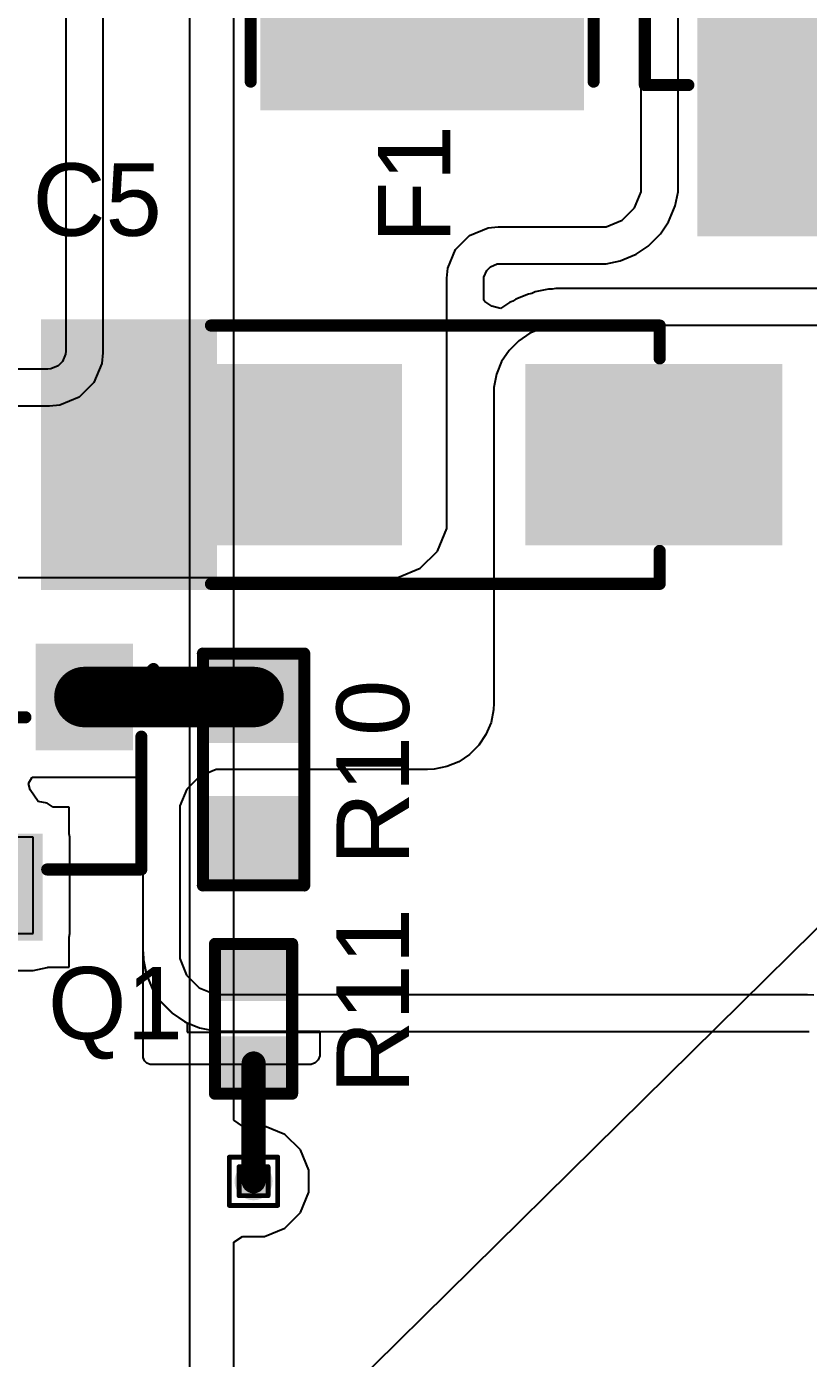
# Model space of a CAD drawing. Header units: inches. Extents: x -18 to 5357, y -8 to 5291.
# Drawn here: x 7.96 to 16.19, y 19.01 to 33.01 of the extents above; entities that cross this region are included whole.
import ezdxf

# ---------------------------------------------------------------- set-up
doc = ezdxf.new("R2010")
doc.units = ezdxf.units.IN
for name, color, linetype in [('Bottom Layer', 5, 'Continuous'), ('Drill Drawing', 1, 'Continuous'), ('Ground', 16, 'Continuous'), ('Power', 76, 'Continuous'), ('Top Layer', 1, 'Continuous'), ('Top Overlay', 2, 'Continuous'), ('Top Paste', 8, 'Continuous'), ('Top Solder', 216, 'Continuous'), ('Via Holes', 16, 'Continuous')]:
    doc.layers.add(name, color=color, linetype=linetype)
doc.styles.add('Arial', font='', dxfattribs={"height": 0.2})
doc.styles.get('Arial').set_extended_font_data('Arial')

# ---------------------------------------------------------------- blocks, each defined once
blk = doc.blocks.new('SMB__10')
at = {"layer": 'Top Layer'}
for points in [[(-3.7, -1.2), (-3.7, 1.2), (-0.9, 1.2), (-0.9, -1.2)], [(0.9, -1.2), (0.9, 1.2), (3.7, 1.2), (3.7, -1.2)]]:
    blk.add_hatch(color=1, dxfattribs=at).paths.add_polyline_path(points)
at = {"layer": 'Top Overlay'}
for points in [[(2.593, 1.245), (4.828, 1.245), (4.828, 1.905), (2.593, 1.905)], [(3.734, -1.65), (4.826, -1.65), (4.826, 1.347), (3.734, 1.347)], [(2.591, -1.906), (4.826, -1.906), (4.826, -1.246), (2.591, -1.246)]]:
    blk.add_hatch(color=2, dxfattribs=at).paths.add_polyline_path(points)
at = {"layer": 'Top Paste'}
for points in [[(-3.7, -1.2), (-3.7, 1.2), (-0.9, 1.2), (-0.9, -1.2)], [(0.9, -1.2), (0.9, 1.2), (3.7, 1.2), (3.7, -1.2)]]:
    blk.add_hatch(color=8, dxfattribs=at).paths.add_polyline_path(points)
at = {"layer": 'Top Solder'}
for points in [[(-3.802, -1.302), (-3.802, 1.302), (-0.798, 1.302), (-0.798, -1.302)], [(0.798, -1.302), (0.798, 1.302), (3.802, 1.302), (3.802, -1.302)]]:
    blk.add_hatch(color=216, dxfattribs=at).paths.add_polyline_path(points)
at = {"layer": 'Top Overlay'}
for points in [[(-2.21, 1.854, 0.127, 0.127, 0), (2.591, 1.854, 0.127, 0.127, 0)], [(-2.21, 1.854, 0.127, 0.127, 0), (-2.21, 1.397, 0.127, 0.127, 0)], [(-2.21, -1.397, 0.127, 0.127, 0), (-2.21, -1.854, 0.127, 0.127, 0)], [(-2.21, -1.854, 0.127, 0.127, 0), (2.591, -1.854, 0.127, 0.127, 0)]]:
    blk.add_lwpolyline(points, format="xyseb", dxfattribs=at)
for points in [[(-2.242, 1.854, 0.0635, 0.0635, 1), (-2.178, 1.854, 0.0635, 0.0635, 1)], [(-2.242, 1.854, 0.0635, 0.0635, 1), (-2.178, 1.854, 0.0635, 0.0635, 1)], [(2.559, 1.854, 0.0635, 0.0635, 1), (2.623, 1.854, 0.0635, 0.0635, 1)], [(-2.242, 1.397, 0.0635, 0.0635, 1), (-2.178, 1.397, 0.0635, 0.0635, 1)], [(-2.242, -1.397, 0.0635, 0.0635, 1), (-2.178, -1.397, 0.0635, 0.0635, 1)], [(-2.242, -1.854, 0.0635, 0.0635, 1), (-2.178, -1.854, 0.0635, 0.0635, 1)], [(-2.242, -1.854, 0.0635, 0.0635, 1), (-2.178, -1.854, 0.0635, 0.0635, 1)], [(2.559, -1.854, 0.0635, 0.0635, 1), (2.623, -1.854, 0.0635, 0.0635, 1)]]:
    blk.add_lwpolyline(points, format="xyseb", close=True, dxfattribs=at)
blk = doc.blocks.new('14_VSON__4_3__21')
at = {"layer": 'Top Solder'}
blk.add_line((-0.868, -2.278), (-5350.816, -5279.07), dxfattribs=at)
blk = doc.blocks.new('R___0402_63')
at = {"layer": 'Top Layer'}
for points in [[(-0.699, -0.318), (-0.699, 0.318), (-0.241, 0.318), (-0.241, -0.318)], [(0.241, -0.318), (0.241, 0.318), (0.699, 0.318), (0.699, -0.318)]]:
    blk.add_hatch(color=1, dxfattribs=at).paths.add_polyline_path(points)
at = {"layer": 'Top Paste'}
for points in [[(-0.699, -0.318), (-0.699, 0.318), (-0.241, 0.318), (-0.241, -0.318)], [(0.241, -0.318), (0.241, 0.318), (0.699, 0.318), (0.699, -0.318)]]:
    blk.add_hatch(color=8, dxfattribs=at).paths.add_polyline_path(points)
at = {"layer": 'Top Solder'}
for points in [[(-0.754, -0.373), (-0.754, 0.373), (-0.186, 0.373), (-0.186, -0.373)], [(0.186, -0.373), (0.186, 0.373), (0.754, 0.373), (0.754, -0.373)]]:
    blk.add_hatch(color=216, dxfattribs=at).paths.add_polyline_path(points)
at = {"layer": 'Top Overlay'}
for points in [[(-0.787, 0.406, 0.127, 0.127, 0), (0.787, 0.406, 0.127, 0.127, 0)], [(-0.787, 0.406, 0.127, 0.127, 0), (-0.787, -0.406, 0.127, 0.127, 0)], [(0.787, 0.406, 0.127, 0.127, 0), (0.787, -0.406, 0.127, 0.127, 0)], [(-0.787, -0.406, 0.127, 0.127, 0), (0.787, -0.406, 0.127, 0.127, 0)], [(-0.813, -0.432, 0.00323, 0.00323, 0), (0.813, -0.432, 0.00323, 0.00323, 0)]]:
    blk.add_lwpolyline(points, format="xyseb", dxfattribs=at)
for points in [[(-0.819, 0.406, 0.0635, 0.0635, 1), (-0.756, 0.406, 0.0635, 0.0635, 1)], [(-0.819, 0.406, 0.0635, 0.0635, 1), (-0.756, 0.406, 0.0635, 0.0635, 1)], [(0.756, 0.406, 0.0635, 0.0635, 1), (0.819, 0.406, 0.0635, 0.0635, 1)], [(0.756, 0.406, 0.0635, 0.0635, 1), (0.819, 0.406, 0.0635, 0.0635, 1)], [(-0.819, -0.406, 0.0635, 0.0635, 1), (-0.756, -0.406, 0.0635, 0.0635, 1)], [(-0.819, -0.406, 0.0635, 0.0635, 1), (-0.756, -0.406, 0.0635, 0.0635, 1)], [(0.756, -0.406, 0.0635, 0.0635, 1), (0.819, -0.406, 0.0635, 0.0635, 1)], [(0.756, -0.406, 0.0635, 0.0635, 1), (0.819, -0.406, 0.0635, 0.0635, 1)], [(-0.814, -0.432, 0.00161, 0.00161, 1), (-0.812, -0.432, 0.00161, 0.00161, 1)], [(0.812, -0.432, 0.00161, 0.00161, 1), (0.814, -0.432, 0.00161, 0.00161, 1)]]:
    blk.add_lwpolyline(points, format="xyseb", close=True, dxfattribs=at)
blk = doc.blocks.new('R___0603_64')
at = {"layer": 'Top Layer'}
for points in [[(-0.381, 0.445), (-0.381, -0.445), (-1.143, -0.445), (-1.143, 0.445)], [(1.143, 0.445), (1.143, -0.445), (0.381, -0.445), (0.381, 0.445)]]:
    blk.add_hatch(color=1, dxfattribs=at).paths.add_polyline_path(points)
at = {"layer": 'Top Paste'}
for points in [[(-0.381, 0.445), (-0.381, -0.445), (-1.143, -0.445), (-1.143, 0.445)], [(1.143, 0.445), (1.143, -0.445), (0.381, -0.445), (0.381, 0.445)]]:
    blk.add_hatch(color=8, dxfattribs=at).paths.add_polyline_path(points)
at = {"layer": 'Top Solder'}
for points in [[(-0.279, 0.546), (-0.279, -0.546), (-1.245, -0.546), (-1.245, 0.546)], [(1.245, 0.546), (1.245, -0.546), (0.279, -0.546), (0.279, 0.546)]]:
    blk.add_hatch(color=216, dxfattribs=at).paths.add_polyline_path(points)
at = {"layer": 'Top Overlay'}
for points in [[(-1.219, 0.533, 0.127, 0.127, 0), (1.219, 0.533, 0.127, 0.127, 0)], [(-1.219, 0.533, 0.127, 0.127, 0), (-1.219, -0.533, 0.127, 0.127, 0)], [(1.219, 0.533, 0.127, 0.127, 0), (1.219, -0.533, 0.127, 0.127, 0)], [(1.219, -0.533, 0.127, 0.127, 0), (-1.219, -0.533, 0.127, 0.127, 0)]]:
    blk.add_lwpolyline(points, format="xyseb", dxfattribs=at)
for points in [[(-1.251, 0.533, 0.0635, 0.0635, 1), (-1.187, 0.533, 0.0635, 0.0635, 1)], [(-1.251, 0.533, 0.0635, 0.0635, 1), (-1.187, 0.533, 0.0635, 0.0635, 1)], [(1.187, 0.533, 0.0635, 0.0635, 1), (1.251, 0.533, 0.0635, 0.0635, 1)], [(1.187, 0.533, 0.0635, 0.0635, 1), (1.251, 0.533, 0.0635, 0.0635, 1)], [(-1.251, -0.533, 0.0635, 0.0635, 1), (-1.187, -0.533, 0.0635, 0.0635, 1)], [(-1.251, -0.533, 0.0635, 0.0635, 1), (-1.187, -0.533, 0.0635, 0.0635, 1)], [(1.187, -0.533, 0.0635, 0.0635, 1), (1.251, -0.533, 0.0635, 0.0635, 1)], [(1.187, -0.533, 0.0635, 0.0635, 1), (1.251, -0.533, 0.0635, 0.0635, 1)]]:
    blk.add_lwpolyline(points, format="xyseb", close=True, dxfattribs=at)
blk = doc.blocks.new('SOT_23_72')
at = {"layer": 'Top Layer'}
for points in [[(-0.41, 1.46), (0.41, 1.46), (0.41, 0.54), (-0.41, 0.54)], [(-1.36, -0.54), (-0.54, -0.54), (-0.54, -1.46), (-1.36, -1.46)], [(0.54, -0.54), (1.36, -0.54), (1.36, -1.46), (0.54, -1.46)]]:
    blk.add_hatch(color=1, dxfattribs=at).paths.add_polyline_path(points)
at = {"layer": 'Top Paste'}
for points in [[(-0.41, 1.46), (0.41, 1.46), (0.41, 0.54), (-0.41, 0.54)], [(-1.36, -0.54), (-0.54, -0.54), (-0.54, -1.46), (-1.36, -1.46)], [(0.54, -0.54), (1.36, -0.54), (1.36, -1.46), (0.54, -1.46)]]:
    blk.add_hatch(color=8, dxfattribs=at).paths.add_polyline_path(points)
at = {"layer": 'Top Solder'}
for points in [[(-0.512, 1.562), (0.512, 1.562), (0.512, 0.438), (-0.512, 0.438)], [(-1.462, -0.438), (-0.438, -0.438), (-0.438, -1.562), (-1.462, -1.562)], [(0.438, -0.438), (1.462, -0.438), (1.462, -1.562), (0.438, -1.562)]]:
    blk.add_hatch(color=216, dxfattribs=at).paths.add_polyline_path(points)
at = {"layer": 'Top Overlay'}
for points in [[(-1.549, -0.584, 0.127, 0.127, 0), (-1.549, 0.813, 0.127, 0.127, 0)], [(-0.559, 0.813, 0.127, 0.127, 0), (-1.549, 0.813, 0.127, 0.127, 0)], [(1.549, 0.813, 0.127, 0.127, 0), (0.559, 0.813, 0.127, 0.127, 0)], [(1.549, 0.813, 0.127, 0.127, 0), (1.549, -0.584, 0.127, 0.127, 0)], [(0.33, -0.787, 0.127, 0.127, 0), (-0.33, -0.787, 0.127, 0.127, 0)], [(-1.549, -1.168, 0.127, 0.127, 0), (-1.676, -1.041, 0.127, 0.127, 0)], [(-1.676, -1.041, 0.127, 0.127, 0), (-1.676, -1.295, 0.127, 0.127, 0)], [(-1.549, -1.168, 0.127, 0.127, 0), (-1.676, -1.295, 0.127, 0.127, 0)]]:
    blk.add_lwpolyline(points, format="xyseb", dxfattribs=at)
for points in [[(-1.581, 0.813, 0.0635, 0.0635, 1), (-1.518, 0.813, 0.0635, 0.0635, 1)], [(-1.581, 0.813, 0.0635, 0.0635, 1), (-1.518, 0.813, 0.0635, 0.0635, 1)], [(-0.591, 0.813, 0.0635, 0.0635, 1), (-0.527, 0.813, 0.0635, 0.0635, 1)], [(0.527, 0.813, 0.0635, 0.0635, 1), (0.591, 0.813, 0.0635, 0.0635, 1)], [(1.518, 0.813, 0.0635, 0.0635, 1), (1.581, 0.813, 0.0635, 0.0635, 1)], [(1.518, 0.813, 0.0635, 0.0635, 1), (1.581, 0.813, 0.0635, 0.0635, 1)], [(-1.581, -0.584, 0.0635, 0.0635, 1), (-1.518, -0.584, 0.0635, 0.0635, 1)], [(1.518, -0.584, 0.0635, 0.0635, 1), (1.581, -0.584, 0.0635, 0.0635, 1)], [(-0.362, -0.787, 0.0635, 0.0635, 1), (-0.298, -0.787, 0.0635, 0.0635, 1)], [(0.298, -0.787, 0.0635, 0.0635, 1), (0.362, -0.787, 0.0635, 0.0635, 1)], [(-1.708, -1.041, 0.0635, 0.0635, 1), (-1.645, -1.041, 0.0635, 0.0635, 1)], [(-1.708, -1.041, 0.0635, 0.0635, 1), (-1.645, -1.041, 0.0635, 0.0635, 1)], [(-1.581, -1.168, 0.0635, 0.0635, 1), (-1.518, -1.168, 0.0635, 0.0635, 1)], [(-1.581, -1.168, 0.0635, 0.0635, 1), (-1.518, -1.168, 0.0635, 0.0635, 1)], [(-1.708, -1.295, 0.0635, 0.0635, 1), (-1.645, -1.295, 0.0635, 0.0635, 1)], [(-1.708, -1.295, 0.0635, 0.0635, 1), (-1.645, -1.295, 0.0635, 0.0635, 1)]]:
    blk.add_lwpolyline(points, format="xyseb", close=True, dxfattribs=at)
blk = doc.blocks.new('FUSE_1210_89')
at = {"layer": 'Top Layer'}
for points in [[(-1.915, 1.6), (-0.765, 1.6), (-0.765, -1.6), (-1.915, -1.6)], [(0.765, 1.6), (1.915, 1.6), (1.915, -1.6), (0.765, -1.6)]]:
    blk.add_hatch(color=1, dxfattribs=at).paths.add_polyline_path(points)
at = {"layer": 'Top Paste'}
for points in [[(-1.915, 1.6), (-0.765, 1.6), (-0.765, -1.6), (-1.915, -1.6)], [(0.765, 1.6), (1.915, 1.6), (1.915, -1.6), (0.765, -1.6)]]:
    blk.add_hatch(color=8, dxfattribs=at).paths.add_polyline_path(points)
at = {"layer": 'Top Solder'}
for points in [[(-2.017, 1.702), (-0.663, 1.702), (-0.663, -1.702), (-2.017, -1.702)], [(0.663, 1.702), (2.017, 1.702), (2.017, -1.702), (0.663, -1.702)]]:
    blk.add_hatch(color=216, dxfattribs=at).paths.add_polyline_path(points)
at = {"layer": 'Top Overlay'}
for points in [[(-1.715, 1.803, 0.127, 0.127, 0), (1.715, 1.803, 0.127, 0.127, 0)], [(-1.715, -1.803, 0.127, 0.127, 0), (1.715, -1.803, 0.127, 0.127, 0)]]:
    blk.add_lwpolyline(points, format="xyseb", dxfattribs=at)
for points in [[(-1.747, 1.803, 0.0635, 0.0635, 1), (-1.683, 1.803, 0.0635, 0.0635, 1)], [(1.683, 1.803, 0.0635, 0.0635, 1), (1.747, 1.803, 0.0635, 0.0635, 1)], [(-1.747, -1.803, 0.0635, 0.0635, 1), (-1.683, -1.803, 0.0635, 0.0635, 1)], [(1.683, -1.803, 0.0635, 0.0635, 1), (1.747, -1.803, 0.0635, 0.0635, 1)]]:
    blk.add_lwpolyline(points, format="xyseb", close=True, dxfattribs=at)
blk = doc.blocks.new('SMA_91')
at = {"layer": 'Top Layer'}
for points in [[(-3.25, 0.85), (-0.75, 0.85), (-0.75, -0.85), (-3.25, -0.85)], [(0.75, 0.85), (3.25, 0.85), (3.25, -0.85), (0.75, -0.85)]]:
    blk.add_hatch(color=1, dxfattribs=at).paths.add_polyline_path(points)
at = {"layer": 'Top Overlay'}
for points in [[(-4.445, -1.422), (-3.278, -1.422), (-3.278, 1.422), (-4.445, 1.422)], [(-3.3, 0.924), (-2.596, 0.924), (-2.596, 1.422), (-3.3, 1.422)], [(-3.3, -1.422), (-2.596, -1.422), (-2.596, -0.924), (-3.3, -0.924)]]:
    blk.add_hatch(color=2, dxfattribs=at).paths.add_polyline_path(points)
at = {"layer": 'Top Paste'}
for points in [[(-3.25, 0.85), (-0.75, 0.85), (-0.75, -0.85), (-3.25, -0.85)], [(0.75, 0.85), (3.25, 0.85), (3.25, -0.85), (0.75, -0.85)]]:
    blk.add_hatch(color=8, dxfattribs=at).paths.add_polyline_path(points)
at = {"layer": 'Top Solder'}
for points in [[(-3.352, 0.952), (-0.648, 0.952), (-0.648, -0.952), (-3.352, -0.952)], [(0.648, 0.952), (3.352, 0.952), (3.352, -0.952), (0.648, -0.952)]]:
    blk.add_hatch(color=216, dxfattribs=at).paths.add_polyline_path(points)
at = {"layer": 'Top Overlay'}
for points in [[(-2.658, 1.358, 0.127, 0.127, 0), (2.061, 1.358, 0.127, 0.127, 0)], [(2.061, 1.012, 0.127, 0.127, 0), (2.061, 1.358, 0.127, 0.127, 0)], [(2.061, -1.358, 0.127, 0.127, 0), (2.061, -1.012, 0.127, 0.127, 0)], [(-2.658, -1.358, 0.127, 0.127, 0), (2.061, -1.358, 0.127, 0.127, 0)]]:
    blk.add_lwpolyline(points, format="xyseb", dxfattribs=at)
for points in [[(-2.69, 1.358, 0.0635, 0.0635, 1), (-2.626, 1.358, 0.0635, 0.0635, 1)], [(2.029, 1.358, 0.0635, 0.0635, 1), (2.093, 1.358, 0.0635, 0.0635, 1)], [(2.029, 1.358, 0.0635, 0.0635, 1), (2.093, 1.358, 0.0635, 0.0635, 1)], [(2.029, 1.012, 0.0635, 0.0635, 1), (2.093, 1.012, 0.0635, 0.0635, 1)], [(2.029, -1.012, 0.0635, 0.0635, 1), (2.093, -1.012, 0.0635, 0.0635, 1)], [(-2.69, -1.358, 0.0635, 0.0635, 1), (-2.626, -1.358, 0.0635, 0.0635, 1)], [(2.029, -1.358, 0.0635, 0.0635, 1), (2.093, -1.358, 0.0635, 0.0635, 1)], [(2.029, -1.358, 0.0635, 0.0635, 1), (2.093, -1.358, 0.0635, 0.0635, 1)]]:
    blk.add_lwpolyline(points, format="xyseb", close=True, dxfattribs=at)

msp = doc.modelspace()

# ---------------------------------------------------------------- hatches: boundary and pattern name
at = {"layer": 'Bottom Layer'}
h = msp.add_hatch(color=5, dxfattribs=at)
edge = h.paths.add_edge_path()
edge.add_arc((10.351, 20.873), 0.2, 0, 360)
at = {"layer": 'Ground'}
h = msp.add_hatch(color=16, dxfattribs=at)
edge = h.paths.add_edge_path()
edge.add_arc((10.351, 20.873), 0.2, 0, 360)
at = {"layer": 'Power'}
h = msp.add_hatch(color=76, dxfattribs=at)
edge = h.paths.add_edge_path()
edge.add_arc((10.351, 20.873), 0.2, 0, 360)
at = {"layer": 'Top Layer'}
h = msp.add_hatch(color=1, dxfattribs=at)
edge = h.paths.add_edge_path()
edge.add_arc((10.351, 20.873), 0.2, 0, 360)
at = {"layer": 'Via Holes'}
h = msp.add_hatch(color=7, dxfattribs=at)
edge = h.paths.add_edge_path()
edge.add_arc((10.351, 20.873), 0.1, 0, 360)

# ---------------------------------------------------------------- linework, layer by layer
at = {"layer": 'Drill Drawing'}
for points in [[(10.097, 21.127, 0.0508, 0.0508, 0), (10.605, 21.127, 0.0508, 0.0508, 0)], [(10.097, 20.619, 0.0508, 0.0508, 0), (10.097, 21.127, 0.0508, 0.0508, 0)], [(10.605, 20.619, 0.0508, 0.0508, 0), (10.605, 21.127, 0.0508, 0.0508, 0)], [(10.199, 21.026, 0.0508, 0.0508, 0), (10.504, 21.026, 0.0508, 0.0508, 0)], [(10.199, 20.721, 0.0508, 0.0508, 0), (10.199, 21.026, 0.0508, 0.0508, 0)], [(10.504, 20.721, 0.0508, 0.0508, 0), (10.504, 21.026, 0.0508, 0.0508, 0)], [(10.199, 20.721, 0.0508, 0.0508, 0), (10.504, 20.721, 0.0508, 0.0508, 0)], [(10.097, 20.619, 0.0508, 0.0508, 0), (10.605, 20.619, 0.0508, 0.0508, 0)]]:
    msp.add_lwpolyline(points, format="xyseb", dxfattribs=at)
for points in [[(10.084, 21.127, 0.0254, 0.0254, 1), (10.11, 21.127, 0.0254, 0.0254, 1)], [(10.084, 21.127, 0.0254, 0.0254, 1), (10.11, 21.127, 0.0254, 0.0254, 1)], [(10.592, 21.127, 0.0254, 0.0254, 1), (10.618, 21.127, 0.0254, 0.0254, 1)], [(10.592, 21.127, 0.0254, 0.0254, 1), (10.618, 21.127, 0.0254, 0.0254, 1)], [(10.186, 21.026, 0.0254, 0.0254, 1), (10.211, 21.026, 0.0254, 0.0254, 1)], [(10.186, 21.026, 0.0254, 0.0254, 1), (10.211, 21.026, 0.0254, 0.0254, 1)], [(10.491, 21.026, 0.0254, 0.0254, 1), (10.516, 21.026, 0.0254, 0.0254, 1)], [(10.491, 21.026, 0.0254, 0.0254, 1), (10.516, 21.026, 0.0254, 0.0254, 1)], [(10.186, 20.721, 0.0254, 0.0254, 1), (10.211, 20.721, 0.0254, 0.0254, 1)], [(10.186, 20.721, 0.0254, 0.0254, 1), (10.211, 20.721, 0.0254, 0.0254, 1)], [(10.491, 20.721, 0.0254, 0.0254, 1), (10.516, 20.721, 0.0254, 0.0254, 1)], [(10.491, 20.721, 0.0254, 0.0254, 1), (10.516, 20.721, 0.0254, 0.0254, 1)], [(10.084, 20.619, 0.0254, 0.0254, 1), (10.11, 20.619, 0.0254, 0.0254, 1)], [(10.084, 20.619, 0.0254, 0.0254, 1), (10.11, 20.619, 0.0254, 0.0254, 1)], [(10.592, 20.619, 0.0254, 0.0254, 1), (10.618, 20.619, 0.0254, 0.0254, 1)], [(10.592, 20.619, 0.0254, 0.0254, 1), (10.618, 20.619, 0.0254, 0.0254, 1)]]:
    msp.add_lwpolyline(points, format="xyseb", close=True, dxfattribs=at)
at = {"layer": 'Power'}
for p, q in [((10.143, 21.516), (10.143, 36.579)), ((9.677, 36.082), (9.677, 15.87)), ((10.236, 21.454), (10.143, 21.516)), ((10.467, 21.454), (10.236, 21.454)), ((10.68, 21.366), (10.467, 21.454)), ((10.844, 21.203), (10.68, 21.366)), ((10.932, 20.989), (10.844, 21.203)), ((10.932, 20.758), (10.932, 20.989)), ((10.844, 20.544), (10.932, 20.758)), ((10.68, 20.381), (10.844, 20.544)), ((10.467, 20.292), (10.68, 20.381)), ((10.143, 20.231), (10.236, 20.292)), ((10.143, 15.419), (10.143, 20.231)), ((10.236, 20.292), (10.467, 20.292))]:
    msp.add_line(p, q, dxfattribs=at)
at = {"layer": 'Top Layer'}
for p, q in [((8.376, 33.578), (8.376, 29.6)), ((8.765, 33.578), (8.765, 29.581)), ((14.427, 31.369), (14.427, 33.477)), ((14.816, 31.369), (14.816, 33.477)), ((14.427, 31.277), (14.427, 31.369)), ((14.427, 31.369), (14.427, 31.369)), ((14.816, 31.277), (14.816, 31.369)), ((14.816, 31.369), (14.816, 31.369)), ((14.357, 31.108), (14.427, 31.277)), ((14.786, 31.129), (14.816, 31.277)), ((14.227, 30.978), (14.357, 31.108)), ((14.716, 30.959), (14.786, 31.129)), ((14.058, 30.908), (14.227, 30.978)), ((14.632, 30.833), (14.716, 30.959)), ((12.474, 30.668), (12.623, 30.817)), ((12.623, 30.817), (12.818, 30.898)), ((12.818, 30.898), (12.923, 30.908)), ((12.923, 30.908), (12.923, 30.908)), ((12.923, 30.908), (13.966, 30.908)), ((13.966, 30.908), (14.058, 30.908)), ((14.502, 30.704), (14.632, 30.833)), ((12.393, 30.473), (12.474, 30.668)), ((14.376, 30.619), (14.502, 30.704)), ((14.058, 30.52), (14.207, 30.549)), ((14.207, 30.549), (14.376, 30.619)), ((12.383, 30.368), (12.393, 30.473)), ((12.774, 30.378), (12.803, 30.448)), ((12.803, 30.448), (12.843, 30.488)), ((12.843, 30.488), (12.913, 30.517)), ((12.913, 30.517), (12.942, 30.52)), ((12.942, 30.52), (14.058, 30.52)), ((12.383, 27.863), (12.383, 30.368)), ((12.771, 30.348), (12.774, 30.378)), ((12.771, 30.135), (12.771, 30.348)), ((13.453, 30.251), (13.314, 30.223)), ((13.491, 30.251), (13.453, 30.251)), ((13.529, 30.258), (13.491, 30.251)), ((13.6, 30.258), (13.529, 30.258)), ((19.305, 30.258), (13.6, 30.258)), ((12.782, 30.124), (12.771, 30.135)), ((12.858, 30.074), (12.782, 30.124)), ((13.042, 30.111), (12.949, 30.048)), ((13.077, 30.125), (13.042, 30.111)), ((13.109, 30.147), (13.077, 30.125)), ((13.241, 30.201), (13.109, 30.147)), ((13.278, 30.208), (13.241, 30.201)), ((13.314, 30.223), (13.278, 30.208)), ((12.949, 30.048), (12.858, 30.074)), ((13.389, 29.842), (13.258, 29.788)), ((13.529, 29.87), (13.389, 29.842)), ((13.6, 29.87), (13.529, 29.87)), ((19.305, 29.87), (13.6, 29.87)), ((13.14, 29.709), (13.039, 29.608)), ((13.258, 29.788), (13.14, 29.709)), ((8.373, 29.567), (8.341, 29.49)), ((8.376, 29.6), (8.373, 29.567)), ((8.765, 29.581), (8.754, 29.472)), ((13.039, 29.608), (12.96, 29.49)), ((8.186, 29.41), (6.394, 29.41)), ((8.219, 29.413), (8.186, 29.41)), ((8.296, 29.445), (8.219, 29.413)), ((8.341, 29.49), (8.296, 29.445)), ((8.754, 29.472), (8.671, 29.27)), ((12.96, 29.49), (12.906, 29.358)), ((8.671, 29.27), (8.516, 29.116)), ((12.906, 29.358), (12.878, 29.219)), ((12.878, 29.219), (12.878, 29.148)), ((12.878, 29.148), (12.878, 29.148)), ((12.878, 29.148), (12.878, 25.899)), ((8.205, 29.021), (6.483, 29.021)), ((8.314, 29.032), (8.205, 29.021)), ((8.205, 29.021), (8.205, 29.021)), ((8.516, 29.116), (8.314, 29.032)), ((12.383, 27.735), (12.383, 27.863)), ((12.383, 27.863), (12.383, 27.863)), ((12.285, 27.499), (12.383, 27.735)), ((12.104, 27.318), (12.285, 27.499)), ((11.867, 27.22), (12.104, 27.318)), ((7.867, 27.22), (11.74, 27.22)), ((11.74, 27.22), (11.867, 27.22)), ((12.874, 25.831), (12.848, 25.697)), ((12.878, 25.899), (12.874, 25.831)), ((12.848, 25.697), (12.795, 25.571)), ((12.795, 25.571), (12.719, 25.457)), ((12.623, 25.36), (12.509, 25.284)), ((12.719, 25.457), (12.623, 25.36)), ((12.249, 25.205), (12.18, 25.202)), ((12.383, 25.232), (12.249, 25.205)), ((12.509, 25.284), (12.383, 25.232)), ((7.986, 25.055), (8.024, 25.123)), ((8.024, 25.123), (9.121, 25.123)), ((9.121, 25.123), (9.18, 25.034)), ((9.782, 25.129), (9.648, 24.996)), ((9.957, 25.202), (9.782, 25.129)), ((10.052, 25.202), (9.957, 25.202)), ((12.18, 25.202), (10.052, 25.202)), ((12.18, 25.202), (12.18, 25.202)), ((8.003, 24.99), (7.986, 25.055)), ((8.085, 24.867), (8.003, 24.99)), ((9.18, 25.034), (9.212, 24.945)), ((9.212, 24.945), (9.2, 24.885)), ((9.648, 24.996), (9.576, 24.821)), ((8.181, 24.848), (8.085, 24.867)), ((8.245, 24.805), (8.181, 24.848)), ((8.413, 24.805), (8.245, 24.805)), ((8.413, 24.527), (8.413, 24.805)), ((9.2, 24.885), (9.187, 24.821)), ((9.187, 24.821), (9.187, 24.821)), ((9.187, 24.821), (9.187, 24.821)), ((9.187, 24.821), (9.187, 24.726)), ((9.576, 24.821), (9.576, 24.726)), ((9.187, 24.726), (9.187, 23.307)), ((9.576, 24.726), (9.576, 24.726)), ((9.576, 24.726), (9.576, 23.307)), ((8.42, 24.489), (8.413, 24.527)), ((8.032, 24.489), (0.301, 24.489)), ((8.032, 23.478), (8.032, 24.489)), ((8.42, 23.478), (8.42, 24.489)), ((-1.319, 23.478), (8.032, 23.478)), ((8.413, 23.44), (8.42, 23.478)), ((8.413, 23.123), (8.413, 23.44)), ((9.187, 23.307), (9.187, 23.214)), ((9.19, 22.192), (9.19, 23.284)), ((9.19, 23.284), (9.194, 23.202)), ((9.576, 23.307), (9.576, 23.214)), ((8.032, 23.089), (8.181, 23.119)), ((8.181, 23.119), (8.187, 23.123)), ((8.187, 23.123), (8.413, 23.123)), ((9.187, 23.214), (9.187, 23.214)), ((9.187, 23.214), (9.187, 23.214)), ((9.187, 23.214), (9.203, 23.135)), ((9.194, 23.202), (9.226, 23.042)), ((9.203, 23.135), (9.217, 23.065)), ((9.576, 23.214), (9.647, 23.041)), ((-1.319, 23.089), (8.032, 23.089)), ((9.217, 23.065), (9.217, 23.065)), ((9.217, 23.065), (9.217, 23.065)), ((9.217, 23.065), (9.289, 22.892)), ((9.226, 23.042), (9.288, 22.891)), ((9.647, 23.041), (9.78, 22.908)), ((9.288, 22.891), (9.379, 22.755)), ((9.289, 22.892), (9.289, 22.892)), ((9.289, 22.892), (9.289, 22.892)), ((9.289, 22.892), (9.331, 22.829)), ((9.331, 22.829), (9.373, 22.766)), ((9.78, 22.908), (9.953, 22.837)), ((9.953, 22.837), (10.046, 22.837)), ((10.046, 22.837), (10.046, 22.837)), ((10.046, 22.837), (16.178, 22.837)), ((16.178, 22.837), (16.243, 22.833)), ((9.373, 22.766), (9.373, 22.766)), ((9.373, 22.766), (9.373, 22.766)), ((9.373, 22.766), (9.505, 22.634)), ((9.379, 22.755), (9.494, 22.64)), ((9.494, 22.64), (9.63, 22.549)), ((9.505, 22.634), (9.505, 22.634)), ((9.505, 22.634), (9.505, 22.634)), ((9.505, 22.634), (9.568, 22.592)), ((9.568, 22.592), (9.631, 22.549)), ((9.63, 22.549), (9.781, 22.487)), ((9.631, 22.549), (9.631, 22.549)), ((9.631, 22.549), (9.631, 22.549)), ((9.631, 22.549), (9.653, 22.54)), ((9.653, 22.54), (9.653, 22.441)), ((9.653, 22.441), (11.05, 22.441)), ((9.781, 22.487), (9.941, 22.455)), ((9.941, 22.455), (10.023, 22.451)), ((10.023, 22.451), (10.023, 22.451)), ((10.023, 22.451), (11.048, 22.451)), ((11.048, 22.451), (11.048, 22.213)), ((11.05, 22.441), (11.056, 22.448)), ((11.05, 22.441), (11.05, 22.441)), ((11.056, 22.448), (16.168, 22.448)), ((16.168, 22.448), (16.195, 22.447)), ((9.19, 22.174), (9.19, 22.192)), ((9.19, 22.192), (9.19, 22.192)), ((9.204, 22.14), (9.19, 22.174)), ((9.229, 22.115), (9.204, 22.14)), ((11.031, 22.149), (11, 22.118)), ((11.048, 22.191), (11.031, 22.149)), ((11.048, 22.213), (11.048, 22.191)), ((9.263, 22.101), (9.229, 22.115)), ((9.281, 22.101), (9.263, 22.101)), ((10.936, 22.101), (9.281, 22.101)), ((10.958, 22.101), (10.936, 22.101)), ((10.936, 22.101), (10.936, 22.101)), ((11, 22.118), (10.958, 22.101))]:
    msp.add_line(p, q, dxfattribs=at)
for points in [[(8.572, 25.964, 0.635, 0.635, 0), (10.351, 25.964, 0.635, 0.635, 0)], [(10.351, 20.873, 0.254, 0.254, 0), (10.351, 22.111, 0.254, 0.254, 0)]]:
    msp.add_lwpolyline(points, format="xyseb", dxfattribs=at)
for points in [[(8.413, 25.964, 0.318, 0.318, 1), (8.731, 25.964, 0.318, 0.318, 1)], [(10.192, 25.964, 0.318, 0.318, 1), (10.51, 25.964, 0.318, 0.318, 1)], [(10.288, 22.111, 0.127, 0.127, 1), (10.415, 22.111, 0.127, 0.127, 1)], [(10.288, 20.873, 0.127, 0.127, 1), (10.415, 20.873, 0.127, 0.127, 1)]]:
    msp.add_lwpolyline(points, format="xyseb", close=True, dxfattribs=at)

# ---------------------------------------------------------------- block references
for name, p, rotation in [('14_VSON__4_3__21', (6.397, 12.368), 180), ('SMB__10', (16.32, 34.608), 90), ('FUSE_1210_89', (12.124, 34.149), 90), ('SOT_23_72', (7.622, 24.964), 180), ('R___0603_64', (10.351, 25.202), 90), ('R___0402_63', (10.351, 22.581), 90)]:
    msp.add_blockref(name, p, dxfattribs=dict(rotation=rotation))
msp.add_blockref('SMA_91', (12.561, 28.512))

# ---------------------------------------------------------------- texts
at = {"layer": 'Top Overlay', "style": 'Arial'}
for s, p in [('F1', (12.42, 30.734)), ('R10', (11.985, 24.194)), ('R11', (11.985, 21.792))]:
    msp.add_text(s, height=0.762, rotation=90, dxfattribs=at).set_placement(p)
for s, p in [('C5', (8.026, 30.813)), ('Q1', (8.188, 22.364))]:
    msp.add_text(s, height=0.762, dxfattribs=at).set_placement(p)

doc.saveas('drawing.dxf')
